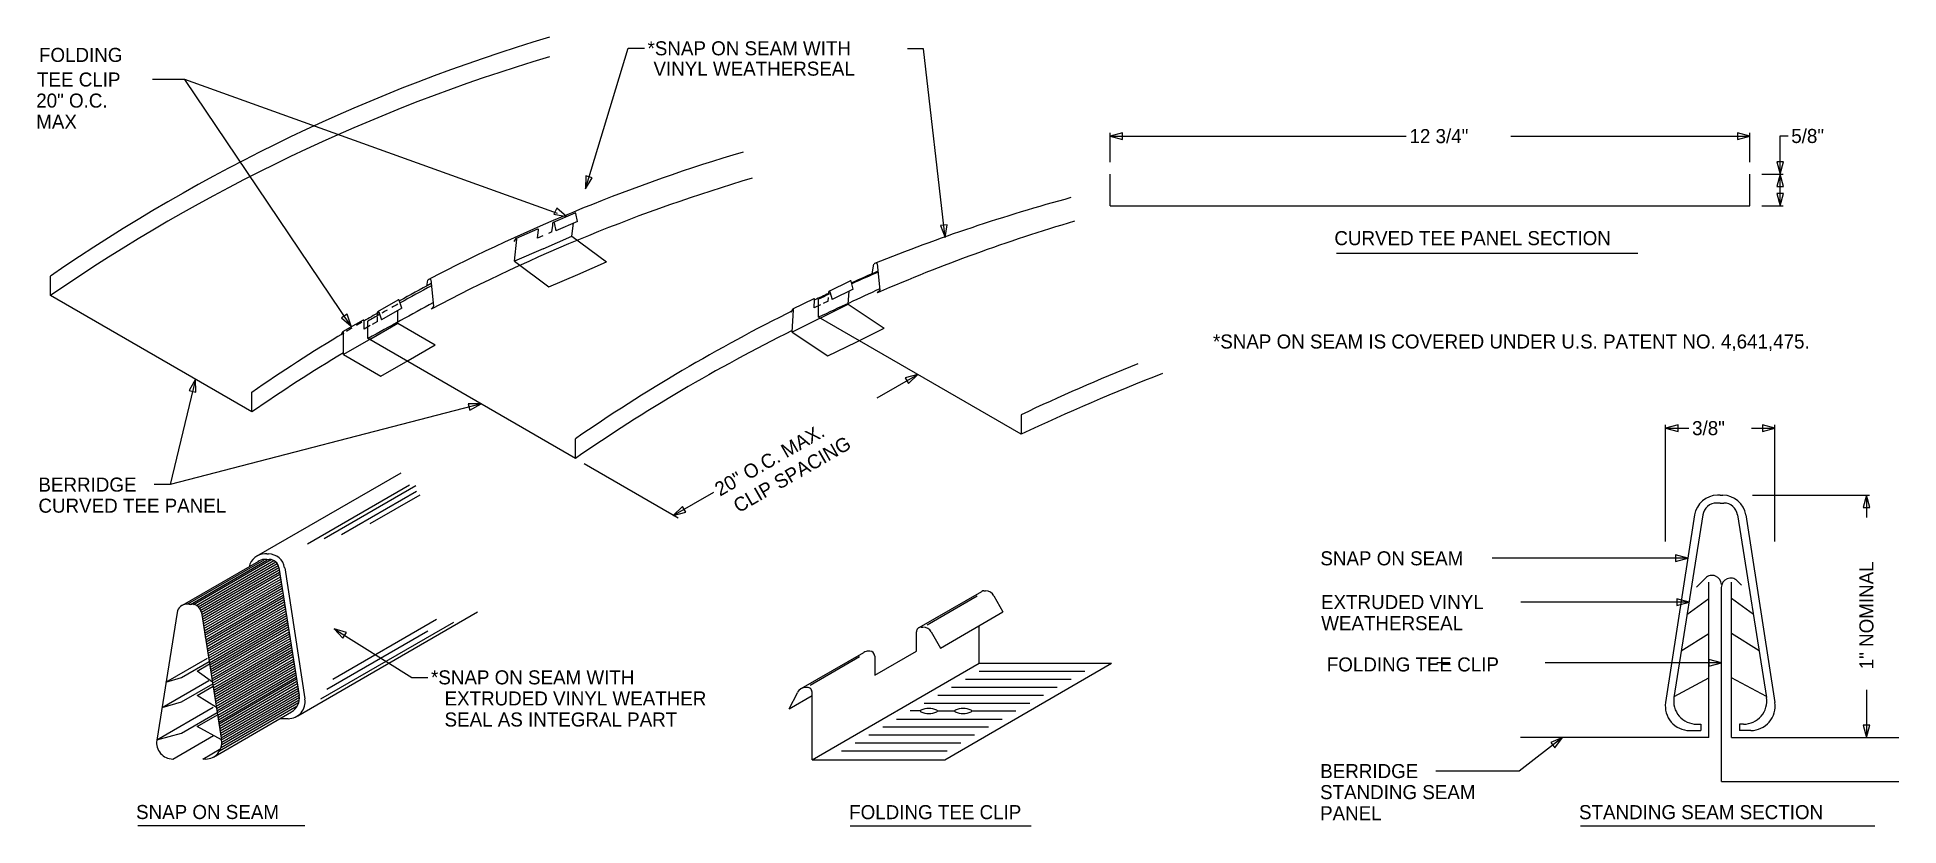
# Model space of a CAD drawing. Extents: x 4.93 to 7.56, y 4.91 to 6.02.
import ezdxf

# ---------------------------------------------------------------- set-up
doc = ezdxf.new("R2010")
doc.units = 0
doc.linetypes.add('HIDDEN2', pattern=[0])
doc.layers.get('0').update_dxf_attribs({"linetype": 'CONTINUOUS'})

# ---------------------------------------------------------------- blocks, each defined once
blk = doc.blocks.new('ACAD1032')
at = {"color": 0, "linetype": 'CONTINUOUS'}
for p, q in [((-0.1664, 5.554), (-0.1059, 5.7522)), ((-0.1059, 5.7522), (-0.0832, 5.7522)), ((0.3105, 5.7514), (0.2878, 5.7514)), ((0.341, 5.4854), (0.3105, 5.7514)), ((-0.7315, 5.7082), (-0.7769, 5.7082)), ((-0.4961, 5.3597), (-0.7315, 5.7082)), ((-0.2056, 5.5194), (-0.7315, 5.7082)), ((-0.7315, 5.7082), (-0.7315, 5.7082)), ((0.5914, 5.6331), (0.5739, 5.6284)), ((0.5739, 5.5918), (0.5739, 5.6329)), ((0.5739, 5.6284), (0.9914, 5.6284)), ((0.5739, 5.6284), (0.5914, 5.6237)), ((0.5914, 5.6237), (0.5914, 5.6331)), ((1.1391, 5.6284), (1.476, 5.6284)), ((1.476, 5.6284), (1.4585, 5.6331)), ((1.4585, 5.6331), (1.4585, 5.6237)), ((1.4585, 5.6237), (1.476, 5.6284)), ((1.476, 5.5918), (1.476, 5.6329)), ((1.5186, 5.5748), (1.5186, 5.6286)), ((1.5186, 5.6286), (1.5299, 5.6286)), ((-0.1658, 5.5722), (-0.1664, 5.554)), ((-0.1664, 5.554), (-0.1568, 5.5694)), ((-0.1568, 5.5694), (-0.1658, 5.5722)), ((0.5739, 5.5301), (0.5739, 5.5748)), ((1.476, 5.5301), (1.476, 5.5748)), ((1.493, 5.5748), (1.5231, 5.5748)), ((1.5139, 5.5923), (1.5186, 5.5748)), ((1.5233, 5.5923), (1.5139, 5.5923)), ((1.5186, 5.5748), (1.5139, 5.5572)), ((1.5186, 5.5748), (1.5233, 5.5923)), ((1.5186, 5.5301), (1.5186, 5.5748)), ((1.5233, 5.5572), (1.5186, 5.5748)), ((1.5139, 5.5572), (1.5233, 5.5572)), ((1.5139, 5.5476), (1.5186, 5.5301)), ((1.5233, 5.5476), (1.5139, 5.5476)), ((1.5186, 5.5301), (1.5233, 5.5476)), ((-0.2068, 5.5268), (-0.211, 5.5184)), ((-0.211, 5.5184), (-0.1932, 5.5149)), ((-0.1932, 5.5149), (-0.2068, 5.5268)), ((0.5739, 5.5301), (1.476, 5.5301)), ((1.493, 5.5301), (1.5231, 5.5301)), ((0.3437, 5.5033), (0.3344, 5.5023)), ((0.3344, 5.5023), (0.341, 5.4854)), ((0.341, 5.4854), (0.3437, 5.5033)), ((0.8929, 5.4634), (1.3183, 5.4634)), ((0.2381, 5.4344), (0.2407, 5.448)), ((0.2451, 5.4485), (0.2489, 5.4115)), ((-0.9206, 5.4036), (-0.9206, 5.4312)), ((-0.3902, 5.417), (-0.3886, 5.4253)), ((-0.3842, 5.4258), (-0.3804, 5.3888)), ((0.1766, 5.405), (0.1769, 5.409)), ((0.1775, 5.4098), (0.2072, 5.4244)), ((0.1786, 5.4091), (0.1816, 5.3979)), ((0.2113, 5.4125), (0.1816, 5.3979)), ((0.2113, 5.4125), (0.2083, 5.4238)), ((0.2484, 5.4101), (0.2454, 5.4074)), ((-0.6367, 5.2396), (-0.9206, 5.4036)), ((-0.4589, 5.3812), (-0.4302, 5.3977)), ((-0.4254, 5.3861), (-0.4541, 5.3696)), ((-0.4254, 5.3861), (-0.4291, 5.3972)), ((-0.3809, 5.3874), (-0.3839, 5.3847)), ((0.1256, 5.384), (0.1233, 5.3798)), ((0.1252, 5.3522), (0.1273, 5.3835)), ((0.1557, 5.399), (0.126, 5.3843)), ((0.1562, 5.3862), (0.157, 5.3981)), ((0.1654, 5.3908), (0.1562, 5.3862)), ((0.1626, 5.373), (0.1626, 5.3986)), ((-0.5025, 5.3776), (-0.5103, 5.3724)), ((-0.5103, 5.3724), (-0.4966, 5.3605)), ((-0.48, 5.369), (-0.5087, 5.3524)), ((-0.4966, 5.3605), (-0.5025, 5.3776)), ((-0.4786, 5.3563), (-0.4786, 5.3682)), ((-0.4698, 5.3614), (-0.4786, 5.3563)), ((-0.4731, 5.3432), (-0.4731, 5.3676)), ((-0.4595, 5.3764), (-0.4595, 5.3803)), ((-0.4578, 5.3806), (-0.4541, 5.3696)), ((0.1649, 5.3718), (0.1252, 5.3522)), ((0.4482, 5.2081), (0.1624, 5.3731)), ((-0.509, 5.3521), (-0.5111, 5.3478)), ((-0.5074, 5.3204), (-0.5074, 5.3517)), ((-0.4691, 5.3425), (-0.5074, 5.3204)), ((-0.1804, 5.1741), (-0.4739, 5.3435)), ((0.1252, 5.3522), (0.1758, 5.3185)), ((0.1758, 5.3185), (0.2154, 5.3381)), ((-0.5074, 5.3204), (-0.4547, 5.29)), ((-0.4547, 5.29), (-0.4164, 5.3121)), ((-0.7163, 5.2856), (-0.7522, 5.1372)), ((-0.7163, 5.2856), (-0.725, 5.2697)), ((-0.7159, 5.2675), (-0.7163, 5.2856)), ((0.2454, 5.2597), (0.3025, 5.2926)), ((0.3025, 5.2926), (0.2849, 5.2879)), ((0.2849, 5.2879), (0.2896, 5.2798)), ((0.2896, 5.2798), (0.3025, 5.2926)), ((-0.725, 5.2697), (-0.7159, 5.2675)), ((-0.6367, 5.2396), (-0.6367, 5.2673)), ((-0.3135, 5.2509), (-0.7522, 5.1372)), ((-0.3135, 5.2509), (-0.3316, 5.2511)), ((-0.3316, 5.2511), (-0.3293, 5.242)), ((-0.3293, 5.242), (-0.3135, 5.2509)), ((-0.1804, 5.1741), (-0.1804, 5.2017)), ((1.3748, 5.2215), (1.3572, 5.2168)), ((1.3572, 5.0568), (1.3572, 5.2213)), ((1.3572, 5.2168), (1.3748, 5.2121)), ((1.3572, 5.2168), (1.3901, 5.2168)), ((1.3748, 5.2121), (1.3748, 5.2215)), ((1.4784, 5.2168), (1.5112, 5.2168)), ((1.4937, 5.2215), (1.4937, 5.2121)), ((1.5112, 5.2168), (1.4937, 5.2215)), ((1.4937, 5.2121), (1.5112, 5.2168)), ((1.5112, 5.0568), (1.5112, 5.2213)), ((-0.6301, 5.0363), (-0.4261, 5.154)), ((-0.1682, 5.167), (-0.0353, 5.0903)), ((-0.7522, 5.1372), (-0.7748, 5.1372)), ((-0.7522, 5.1372), (-0.7522, 5.1372)), ((-0.5584, 5.0536), (-0.4144, 5.1368)), ((-0.5349, 5.0613), (-0.4054, 5.136)), ((-0.5104, 5.067), (-0.4046, 5.1281)), ((-0.4697, 5.0823), (-0.3993, 5.123)), ((-0.0424, 5.0935), (0.0146, 5.1265)), ((1.4342, 5.1222), (1.4304, 5.1222)), ((1.4342, 5.1222), (1.438, 5.1222)), ((1.4796, 5.1222), (1.645, 5.1222)), ((1.6404, 5.1222), (1.6358, 5.1047)), ((1.6404, 5.1222), (1.6404, 5.0908)), ((1.6451, 5.1047), (1.6404, 5.1222)), ((-0.0296, 5.1063), (-0.0424, 5.0935)), ((-0.0424, 5.0935), (-0.0249, 5.0982)), ((-0.0249, 5.0982), (-0.0296, 5.1063)), ((1.3982, 5.0946), (1.3572, 4.8301)), ((1.4097, 5.0947), (1.3689, 4.8372)), ((1.4342, 5.1112), (1.4291, 5.1112)), ((1.4342, 5.1112), (1.4394, 5.1112)), ((1.4587, 5.0947), (1.4995, 4.8372)), ((1.4703, 5.0946), (1.5112, 4.8301)), ((1.6358, 5.1047), (1.6451, 5.1047)), ((-0.7348, 4.9672), (-0.627, 5.0294)), ((-0.7273, 4.969), (-0.6196, 5.0312)), ((-0.7233, 4.9684), (-0.6156, 5.0306)), ((-0.719, 4.9684), (-0.6096, 5.0315)), ((-0.7152, 4.967), (-0.6058, 5.0302)), ((-0.7124, 4.9651), (-0.6031, 5.0283)), ((-0.7103, 4.9628), (-0.601, 5.026)), ((-0.7089, 4.9602), (-0.5995, 5.0233)), ((-0.708, 4.9572), (-0.5987, 5.0204)), ((-0.7075, 4.954), (-0.5981, 5.0172)), ((-0.6158, 5.0317), (-0.6194, 5.0317)), ((-0.6158, 5.0394), (-0.6184, 5.0394)), ((-0.6158, 5.0394), (-0.6131, 5.0394)), ((-0.6158, 5.0317), (-0.6122, 5.0317)), ((-0.5986, 5.0202), (-0.5701, 4.8399)), ((-0.5905, 5.0201), (-0.5619, 4.835)), ((1.1351, 5.0333), (1.1125, 5.0333)), ((1.3887, 5.0333), (1.1351, 5.0333)), ((1.3887, 5.0333), (1.3712, 5.038)), ((1.3712, 5.038), (1.3712, 5.0286)), ((1.3712, 5.0286), (1.3887, 5.0333)), ((-0.707, 4.9508), (-0.5976, 5.014)), ((-0.7065, 4.9476), (-0.5971, 5.0108)), ((-0.7059, 4.944), (-0.5966, 5.0071)), ((-0.7054, 4.9408), (-0.5961, 5.0039)), ((-0.7049, 4.9376), (-0.5955, 5.0007)), ((-0.7044, 4.9344), (-0.595, 4.9975)), ((-0.7039, 4.9312), (-0.5945, 4.9943)), ((-0.7034, 4.928), (-0.594, 4.9911)), ((1.4134, 5.0053), (1.4009, 4.9924)), ((1.4184, 4.7808), (1.4184, 4.9998)), ((1.4359, 4.7186), (1.4359, 4.9923)), ((1.4501, 4.7808), (1.4501, 4.9998)), ((1.4581, 5.0015), (1.4644, 4.9953)), ((-0.7251, 4.9686), (-0.7287, 4.9686)), ((-0.7251, 4.9686), (-0.7215, 4.9686)), ((-0.7029, 4.9248), (-0.5935, 4.9879)), ((-0.7024, 4.9216), (-0.593, 4.9847)), ((-0.7019, 4.9184), (-0.5925, 4.9815)), ((-0.7014, 4.9154), (-0.592, 4.9785)), ((-0.7009, 4.9122), (-0.5915, 4.9753)), ((-0.7004, 4.909), (-0.591, 4.9721)), ((-0.6998, 4.9054), (-0.5904, 4.9685)), ((-0.6993, 4.9022), (-0.5899, 4.9653)), ((0.3043, 4.9356), (0.3926, 4.9866)), ((0.3156, 4.9394), (0.3863, 4.9802)), ((0.3957, 4.9874), (0.398, 4.9874)), ((0.4098, 4.9805), (0.4226, 4.9578)), ((1.1643, 4.9716), (1.1529, 4.9716)), ((1.3906, 4.9716), (1.1643, 4.9716)), ((1.3906, 4.9716), (1.3731, 4.9763)), ((1.3731, 4.9763), (1.3731, 4.9669)), ((1.3731, 4.9669), (1.3906, 4.9716)), ((1.3874, 4.9541), (1.4184, 4.9766)), ((1.481, 4.9541), (1.4501, 4.9766)), ((-0.7423, 4.957), (-0.7708, 4.7768)), ((-0.708, 4.957), (-0.6794, 4.7768)), ((-0.6988, 4.899), (-0.5894, 4.9621)), ((-0.6983, 4.8958), (-0.5889, 4.9589)), ((-0.6978, 4.8926), (-0.5884, 4.9557)), ((-0.6973, 4.8894), (-0.5879, 4.9525)), ((-0.6967, 4.8862), (-0.5874, 4.9493)), ((-0.6962, 4.883), (-0.5869, 4.9461)), ((-0.6957, 4.8798), (-0.5864, 4.9429)), ((-0.6953, 4.8768), (-0.5859, 4.9399)), ((-0.6947, 4.8736), (-0.5854, 4.9367)), ((-0.5721, 4.8114), (-0.3184, 4.9579)), ((-0.5397, 4.835), (-0.3518, 4.9435)), ((-0.5227, 4.863), (-0.3764, 4.9475)), ((0.3074, 4.9364), (0.3096, 4.9364)), ((0.3343, 4.9068), (0.4226, 4.9578)), ((0.3889, 4.8854), (0.3889, 4.9383)), ((-0.6942, 4.8704), (-0.5849, 4.9335)), ((-0.6937, 4.8668), (-0.5843, 4.9299)), ((-0.6932, 4.8636), (-0.5838, 4.9267)), ((-0.6927, 4.8604), (-0.5833, 4.9235)), ((-0.6921, 4.8572), (-0.5828, 4.9203)), ((-0.6916, 4.854), (-0.5823, 4.9171)), ((-0.6911, 4.8508), (-0.5818, 4.9139)), ((-0.6906, 4.8476), (-0.5813, 4.9107)), ((-0.5312, 4.849), (-0.3886, 4.9313)), ((-0.5208, 4.934), (-0.4113, 4.8655)), ((-0.5035, 4.9287), (-0.5208, 4.934)), ((-0.5208, 4.934), (-0.5085, 4.9207)), ((-0.5085, 4.9207), (-0.5035, 4.9287)), ((0.3006, 4.9024), (0.3006, 4.9296)), ((0.3215, 4.9295), (0.3343, 4.9068)), ((1.3794, 4.903), (1.4184, 4.9273)), ((1.4891, 4.903), (1.4501, 4.9273)), ((-0.7579, 4.8586), (-0.6994, 4.8924)), ((-0.7359, 4.8654), (-0.697, 4.8878)), ((-0.714, 4.8744), (-0.6965, 4.8845)), ((-0.6901, 4.8444), (-0.5808, 4.9075)), ((-0.6896, 4.8412), (-0.5803, 4.9043)), ((-0.6891, 4.8381), (-0.5798, 4.9013)), ((-0.6886, 4.8349), (-0.5793, 4.8981)), ((-0.6881, 4.8317), (-0.5788, 4.8949)), ((-0.6876, 4.8281), (-0.5782, 4.8913)), ((-0.687, 4.8249), (-0.5777, 4.8881)), ((-0.6865, 4.8217), (-0.5772, 4.8849)), ((0.1381, 4.8496), (0.2264, 4.9006)), ((0.1509, 4.8547), (0.2205, 4.8949)), ((0.1534, 4.7494), (0.3889, 4.8854)), ((0.2349, 4.9024), (0.233, 4.9024)), ((0.2417, 4.8684), (0.3006, 4.9024)), ((0.2417, 4.8956), (0.2417, 4.8684)), ((0.3404, 4.7494), (0.5759, 4.8854)), ((0.3889, 4.8854), (0.5759, 4.8854)), ((1.0528, 4.8862), (1.0347, 4.8862)), ((1.4359, 4.8862), (1.1875, 4.8862)), ((1.4359, 4.8862), (1.4183, 4.8908)), ((1.4183, 4.8908), (1.4183, 4.8815)), ((1.4183, 4.8815), (1.4359, 4.8862)), ((-0.7635, 4.8229), (-0.6974, 4.8611)), ((-0.7579, 4.8586), (-0.7359, 4.8654)), ((-0.6924, 4.8586), (-0.714, 4.8744)), ((-0.686, 4.8185), (-0.5767, 4.8817)), ((-0.6855, 4.8153), (-0.5762, 4.8785)), ((-0.685, 4.8121), (-0.5757, 4.8753)), ((-0.6845, 4.8089), (-0.5752, 4.8721)), ((-0.684, 4.8057), (-0.5747, 4.8689)), ((-0.6835, 4.8025), (-0.5741, 4.8657)), ((-0.6831, 4.8), (-0.5738, 4.8632)), ((-0.6826, 4.7968), (-0.5732, 4.86)), ((-0.4113, 4.8655), (-0.3886, 4.8655)), ((0.3696, 4.863), (0.5187, 4.863)), ((0.3891, 4.8742), (0.5381, 4.8742)), ((1.3691, 4.8383), (1.4184, 4.8647)), ((1.4994, 4.8383), (1.4501, 4.8647)), ((-0.7359, 4.8308), (-0.692, 4.8562)), ((-0.714, 4.8399), (-0.6915, 4.8529)), ((-0.6867, 4.8229), (-0.714, 4.8399)), ((-0.6821, 4.7936), (-0.5727, 4.8568)), ((-0.6815, 4.79), (-0.5722, 4.8532)), ((-0.681, 4.7868), (-0.5717, 4.85)), ((-0.6805, 4.7836), (-0.5712, 4.8468)), ((-0.68, 4.7804), (-0.5706, 4.8436)), ((-0.6795, 4.7772), (-0.5701, 4.8404)), ((-0.57, 4.8335), (-0.6793, 4.7703)), ((-0.5696, 4.8372), (-0.6791, 4.7739)), ((0.121, 4.8211), (0.1326, 4.8439)), ((0.121, 4.8211), (0.1534, 4.8397)), ((0.1466, 4.8514), (0.1447, 4.8514)), ((0.1534, 4.7494), (0.1534, 4.8446)), ((0.3308, 4.8405), (0.4798, 4.8405)), ((0.3502, 4.8517), (0.4992, 4.8517)), ((1.6404, 4.848), (1.6404, 4.7808)), ((-0.7707, 4.7776), (-0.6912, 4.8235)), ((-0.7635, 4.8229), (-0.7359, 4.8308)), ((-0.7359, 4.787), (-0.6856, 4.8161)), ((-0.714, 4.7961), (-0.6851, 4.8128)), ((-0.6909, 4.7532), (-0.5809, 4.8167)), ((-0.5729, 4.8248), (-0.6823, 4.7616)), ((-0.5708, 4.8295), (-0.6802, 4.7663)), ((-0.5867, 4.8072), (-0.5967, 4.8072)), ((-0.5856, 4.8072), (-0.5867, 4.8072)), ((0.2724, 4.8068), (0.4215, 4.8068)), ((0.3062, 4.8181), (0.2919, 4.8181)), ((0.3113, 4.8293), (0.4604, 4.8293)), ((0.3301, 4.8181), (0.3547, 4.8181)), ((0.3786, 4.8181), (0.4409, 4.8181)), ((-0.7707, 4.7776), (-0.7359, 4.787)), ((-0.7483, 4.7504), (-0.6907, 4.7836)), ((-0.6795, 4.7776), (-0.714, 4.7961)), ((0.2336, 4.7844), (0.3826, 4.7844)), ((0.253, 4.7956), (0.402, 4.7956)), ((1.2119, 4.7808), (1.1509, 4.7334)), ((1.4184, 4.7808), (1.1528, 4.7808)), ((1.2119, 4.7808), (1.1952, 4.7738)), ((1.201, 4.7663), (1.2119, 4.7808)), ((1.3911, 4.7905), (1.3927, 4.7905)), ((1.3927, 4.7905), (1.4069, 4.7905)), ((1.4012, 4.7994), (1.4069, 4.7994)), ((1.4012, 4.7994), (1.4027, 4.7994)), ((1.4069, 4.7994), (1.4069, 4.7905)), ((1.4501, 4.7808), (1.6861, 4.7808)), ((1.4673, 4.7994), (1.4616, 4.7994)), ((1.4616, 4.7994), (1.4616, 4.7905)), ((1.4758, 4.7905), (1.4616, 4.7905)), ((1.4673, 4.7994), (1.4658, 4.7994)), ((1.4774, 4.7905), (1.4758, 4.7905)), ((1.6451, 4.7983), (1.6358, 4.7983)), ((1.6358, 4.7983), (1.6404, 4.7808)), ((1.6404, 4.7808), (1.6451, 4.7983)), ((-0.706, 4.7504), (-0.6807, 4.765)), ((0.1947, 4.7619), (0.3437, 4.7619)), ((0.2141, 4.7732), (0.3632, 4.7732)), ((1.1952, 4.7738), (1.201, 4.7663)), ((-0.702, 4.7504), (-0.706, 4.7504)), ((0.1534, 4.7494), (0.3404, 4.7494)), ((1.1509, 4.7334), (1.0331, 4.7334)), ((1.4359, 4.7186), (1.6861, 4.7186)), ((-0.7975, 4.6566), (-0.5619, 4.6566)), ((0.2072, 4.6564), (0.4625, 4.6564)), ((1.2371, 4.6564), (1.6525, 4.6564))]:
    blk.add_line(p, q, dxfattribs=at)
at = {"color": 0, "linetype": 'HIDDEN2'}
for p, q in [((-0.2114, 5.507), (-0.181, 5.5202)), ((-0.1775, 5.5081), (-0.1799, 5.5195)), ((-0.2337, 5.4974), (-0.2642, 5.4842)), ((-0.2339, 5.4846), (-0.2325, 5.4964)), ((-0.2265, 5.4878), (-0.2339, 5.4846)), ((-0.2136, 5.4933), (-0.2185, 5.4912)), ((-0.2136, 5.4933), (-0.2125, 5.5023)), ((-0.2125, 5.5023), (-0.2121, 5.5062)), ((-0.2103, 5.5063), (-0.2079, 5.4949)), ((-0.1775, 5.5081), (-0.2079, 5.4949)), ((-0.1854, 5.4873), (-0.1833, 5.5056)), ((-0.2645, 5.4839), (-0.2671, 5.4798)), ((-0.2665, 5.4522), (-0.2629, 5.4833)), ((-0.226, 5.4697), (-0.2665, 5.4522)), ((-0.226, 5.4697), (-0.1854, 5.4873)), ((-0.1854, 5.4873), (-0.1366, 5.451)), ((-0.2665, 5.4522), (-0.2177, 5.4159)), ((-0.1772, 5.4335), (-0.1366, 5.451)), ((-0.2177, 5.4159), (-0.1772, 5.4335)), ((0.2045, 5.3914), (0.2057, 5.4098)), ((-0.4308, 5.3646), (-0.4308, 5.383)), ((0.1649, 5.3718), (0.2045, 5.3914)), ((0.176, 5.396), (0.1688, 5.3924)), ((0.176, 5.396), (0.1764, 5.4008)), ((0.2045, 5.3914), (0.2551, 5.3576)), ((-0.4691, 5.3425), (-0.4308, 5.3646)), ((-0.4595, 5.3673), (-0.4669, 5.363)), ((-0.4595, 5.3673), (-0.4595, 5.3735)), ((-0.4308, 5.3646), (-0.3782, 5.3342)), ((0.2154, 5.3381), (0.2551, 5.3576)), ((-0.4164, 5.3121), (-0.3782, 5.3342))]:
    blk.add_line(p, q, dxfattribs=at)
at = {"color": 0}
blk.add_line((0.4482, 5.2357), (0.4482, 5.2081), dxfattribs=at)
for centre, radius, start, end in [((0.4885, 3.3894), 2.4808, 106.5226, 124.6115), ((0.4885, 3.3618), 2.4808, 106.5226, 124.6115), ((0.7617, 3.2276), 2.4808, 106.5226, 117.6158), ((0.7744, 3.1908), 2.4808, 106.5226, 117.8309), ((1.1674, 3.1456), 2.4824, 105.1536, 111.9035), ((1.2289, 3.13), 2.4808, 106.5226, 113.347), ((1.2287, 3.16), 2.4808, 113.3316, 114.2705), ((1.2294, 3.1589), 2.4808, 113.3316, 114.2771), ((0.7724, 3.2255), 2.4808, 117.7756, 118.9581), ((0.7747, 3.2234), 2.4808, 117.8281, 118.9892), ((4.3805, -3.6218), 9.9348, 114.57532, 115.12376), ((3.9022, -2.5063), 8.9863, 118.46361, 119.13506), ((0.7747, 3.2234), 2.4808, 119.469, 119.6757), ((0.7747, 3.2234), 2.4808, 119.0806, 119.2943), ((1.2287, 3.16), 2.4808, 116.3564, 124.6115), ((1.2287, 3.16), 2.4808, 115.0893, 115.591), ((1.6101, 2.3382), 3.3855, 115.0006, 115.3133), ((0.7724, 3.2255), 2.4808, 120.7377, 120.9477), ((0.7724, 3.2255), 2.4808, 120.3654, 120.5616), ((0.7724, 3.2255), 2.4808, 119.722, 120.2834), ((6.4452, -6.6614), 13.8766, 119.82479, 119.90482), ((0.7724, 3.2255), 2.4808, 121.0495, 124.6115), ((1.2287, 3.1324), 2.4808, 116.4064, 124.6115), ((0.7724, 3.1979), 2.4808, 121.0552, 124.6115), ((1.8065, 2.3515), 3.188, 111.9877, 115.2162), ((1.8065, 2.3239), 3.188, 111.3174, 115.2162)]:
    blk.add_arc(centre, radius, start, end, dxfattribs=at)
at = {"color": 0, "linetype": 'HIDDEN2'}
for centre, radius, start, end in [((-0.1808, 5.5193), 0.000884, 11.924, 123.0826), ((-0.2334, 5.4965), 0.000884, 353.4217, 113.3581), ((-0.2112, 5.5061), 0.000884, 11.8828, 173.3937), ((-0.2638, 5.4834), 0.000876, 353.1365, 147.7807)]:
    blk.add_arc(centre, radius, start, end, dxfattribs=at)
at = {"color": 0, "linetype": 'CONTINUOUS'}
for centre, radius, start, end in [((0.2431, 5.4467), 0.00264, 40.8433, 152.0631), ((-0.3862, 5.4241), 0.00264, 40.8572, 152.0481), ((0.1778, 5.4089), 0.000884, 14.7563, 176.266), ((0.2075, 5.4236), 0.000884, 14.8265, 125.9245), ((0.2473, 5.4113), 0.00164, 312.4535, 5.9148), ((-0.4299, 5.3969), 0.000884, 18.5353, 129.6903), ((-0.382, 5.3887), 0.00164, 312.464, 5.9175), ((0.1264, 5.3835), 0.000876, 356.0049, 150.6921), ((0.1561, 5.3982), 0.000884, 356.2797, 116.2471), ((-0.4795, 5.3682), 0.000884, 0.0412, 119.9776), ((-0.4586, 5.3803), 0.000884, 18.4756, 180.0224), ((-0.5082, 5.3517), 0.000876, 359.6943, 154.426), ((1.4304, 5.0896), 0.0326, 90.0001, 171.198), ((1.438, 5.0896), 0.0326, 8.7975, 90.0027), ((1.4291, 5.0916), 0.0196, 89.9996, 170.9972), ((1.4394, 5.0916), 0.0196, 9.0028, 89.992), ((-0.6184, 5.0166), 0.0228, 89.9994, 167.6577), ((-0.6194, 5.018), 0.0137, 90.0014, 130.4976), ((-0.6131, 5.0166), 0.0228, 8.797, 90.0043), ((-0.6122, 5.018), 0.0137, 9.0023, 89.9941), ((1.4228, 4.9962), 0.0131, 359.9961, 135.8263), ((1.4489, 4.9923), 0.0131, 45.0906, 179.9951), ((-0.7287, 4.9549), 0.0137, 89.9989, 170.9967), ((-0.7215, 4.9549), 0.0137, 9.0015, 89.9948), ((0.3957, 4.9806), 0.00682, 90.0329, 116.9421), ((0.398, 4.9738), 0.0136, 29.4672, 89.9962), ((0.3074, 4.9296), 0.0068, 89.9966, 180.0003), ((0.3096, 4.9228), 0.0136, 29.4657, 89.9998), ((0.233, 4.8888), 0.0136, 89.9991, 119.1116), ((0.2349, 4.8956), 0.0068, 0.0025, 89.9955), ((-0.5856, 4.8312), 0.024, 269.9981, 9.0044), ((-0.5926, 4.8363), 0.0228, 300.9061, 9.0001), ((0.1447, 4.8378), 0.0136, 89.9996, 153.1305), ((0.1466, 4.8446), 0.0068, 359.9987, 90.0029), ((1.4012, 4.8321), 0.0326, 170.9962, 269.9999), ((1.4673, 4.8321), 0.0326, 270.0006, 8.9992), ((0.3074, 4.8181), 0.00119, 115.3342, 244.6658), ((0.3181, 4.7953), 0.0264, 64.687, 115.313), ((0.3181, 4.8408), 0.0264, 244.6835, 295.3165), ((0.3289, 4.8181), 0.00119, 295.3342, 64.6658), ((0.3559, 4.8181), 0.00119, 115.3433, 244.6567), ((0.3666, 4.7953), 0.0264, 64.6871, 115.3129), ((0.3666, 4.8408), 0.0264, 244.6837, 295.3163), ((0.3774, 4.8181), 0.00119, 295.3342, 64.6658), ((1.3911, 4.8248), 0.0343, 170.9986, 269.9988), ((1.4774, 4.8248), 0.0343, 269.9985, 9.0047), ((-0.7483, 4.7732), 0.0228, 170.9962, 269.9996), ((-0.702, 4.7732), 0.0228, 270.0001, 9.0008)]:
    blk.add_arc(centre, radius, start, end, dxfattribs=at)
for s, height, p in [('FOLDING ', 0.0198, (-0.937, 5.733)), ('*SNAP ON SEAM WITH', 0.019801, (-0.0787, 5.7423)), (' VINYL WEATHERSEAL', 0.019801, (-0.0777, 5.7136)), ('TEE CLIP', 0.0198, (-0.9398, 5.6983)), ('20" O.C.', 0.0198, (-0.9409, 5.6686)), ('MAX', 0.0198, (-0.9409, 5.6388)), ('12 3/4"', 0.0198, (0.996, 5.6185)), ('5/8"', 0.0198, (1.5345, 5.6187)), ('CURVED TEE PANEL SECTION', 0.019801, (0.8901, 5.4747)), ('*SNAP ON SEAM IS COVERED UNDER U.S. PATENT NO. 4,641,475.', 0.019801, (0.7188, 5.329)), ('3/8"', 0.0198, (1.3946, 5.2069)), ('BERRIDGE', 0.0198, (-0.9378, 5.1273)), ('CURVED TEE PANEL', 0.019801, (-0.9378, 5.0976)), ('SNAP ON SEAM', 0.019801, (0.8703, 5.0234)), ('EXTRUDED VINYL', 0.019801, (0.8712, 4.9617)), ('WEATHERSEAL', 0.019801, (0.8715, 4.932)), ('FOLDING TEE CLIP', 0.019801, (0.8794, 4.8738)), ('*SNAP ON SEAM WITH', 0.019801, (-0.3841, 4.8556)), ('EXTRUDED VINYL WEATHER', 0.019801, (-0.365, 4.8259)), ('SEAL AS INTEGRAL PART', 0.019801, (-0.365, 4.7962)), ('BERRIDGE', 0.0198, (0.8701, 4.7235)), ('STANDING SEAM', 0.019801, (0.8699, 4.6938)), ('SNAP ON SEAM', 0.019801, (-0.8001, 4.6658)), ('FOLDING TEE CLIP', 0.019801, (0.2057, 4.6656)), ('PANEL', 0.0198, (0.8699, 4.6641)), ('STANDING SEAM SECTION', 0.019801, (1.2351, 4.6656))]:
    blk.add_text(s, height=height, dxfattribs=at).set_placement(p)
for s, rotation, p in [('20" O.C. MAX.', 30, (0.0235, 5.1201)), ('CLIP SPACING', 30, (0.0498, 5.0967)), ('1" NOMINAL ', 90, (1.6504, 4.8769))]:
    blk.add_text(s, height=0.019801, rotation=rotation, dxfattribs=at).set_placement(p)

msp = doc.modelspace()

# ---------------------------------------------------------------- block references
at = {"color": 0}
msp.add_blockref('ACAD1032', (5.8699, 0.2542), dxfattribs=at)

doc.saveas('drawing.dxf')
